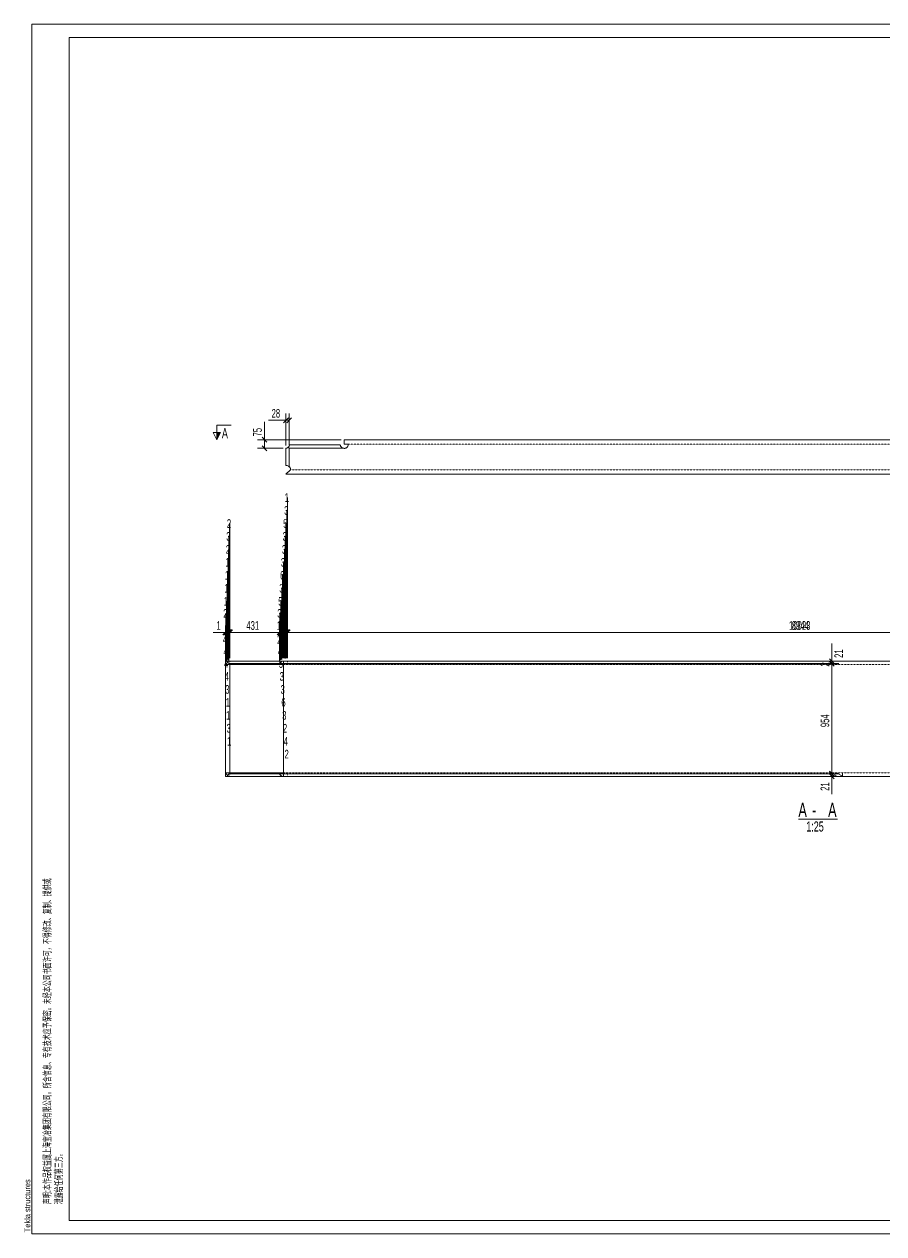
# Model space of a CAD drawing. Header units: millimetres. Extents: x 60 to 14975, y 125 to 10625.
# Drawn here: x 60 to 7517, y 125 to 10625 of the extents above; entities that cross this region are included whole.
import ezdxf

# ---------------------------------------------------------------- set-up
doc = ezdxf.new("R2010")
doc.units = ezdxf.units.MM
doc.linetypes.add('XKITLINE00', pattern=[0])
doc.linetypes.add('XKITLINE04', pattern=[3, 0.5, -0.5, 0.5, -0.5, 0.5, -0.5])
for name, color, linetype, lineweight in [('DrawingSheet', 5, 'Continuous', 0), ('OtherObjectType', 1, 'Continuous', 0), ('Part', 2, 'Continuous', 0), ('Section', 6, 'Continuous', 0), ('Z-DIMENSIONS', 1, 'Continuous', 0)]:
    doc.layers.add(name, color=color, linetype=linetype, lineweight=lineweight)
doc.styles.add('$TD_AUDIT_GENERATED_(1E2)', font='ARIAL.TTF')
doc.styles.add('Arial', font='arial.ttf')
doc.styles.add('romsim', font='ARIAL.TTF')

# ---------------------------------------------------------------- blocks, each defined once
blk = doc.blocks.new('*A1')
at = {"layer": 'Part', "color": 4, "linetype": 'XKITLINE00', "lineweight": 0}
for p, q in [((2333, 6944), (2331, 6944)), ((2331, 6944), (2331, 6793)), ((2333, 6944), (2338, 6945)), ((2338, 6945), (2343, 6947)), ((2343, 6947), (2348, 6950)), ((2351, 6953), (2348, 6950)), ((2352, 6954), (2351, 6953)), ((2351, 6953), (2359, 6945)), ((2356, 6958), (2352, 6954)), ((2358, 6962), (2356, 6958)), ((2361, 6967), (2358, 6962)), ((2359, 6784), (2359, 6945)), ((2825, 6945), (2359, 6945)), ((2362, 6973), (2361, 6967)), ((2362, 6973), (2802, 6973)), ((2362, 6973), (2362, 6973)), ((2802, 6973), (2802, 6972)), ((2802, 6972), (2803, 6967)), ((2803, 6967), (2805, 6962)), ((2805, 6962), (2809, 6957)), ((2809, 6957), (2813, 6952)), ((2817, 6949), (2813, 6952)), ((2822, 6946), (2817, 6949)), ((2825, 6945), (2822, 6946)), ((2828, 6944), (2825, 6945)), ((11850, 7018), (2836, 7018)), ((2836, 7018), (2836, 6978)), ((2871, 6978), (2836, 6978)), ((2848, 6945), (2845, 6944)), ((2850, 6946), (2848, 6945)), ((2853, 6945), (2848, 6945)), ((2853, 6948), (2850, 6946)), ((2855, 6949), (2853, 6948)), ((2853, 6948), (2853, 6945)), ((2871, 6972), (2869, 6967)), ((2871, 6978), (2871, 6972)), ((11850, 6978), (11815, 6978)), ((11815, 6972), (11815, 6978)), ((11816, 6967), (11815, 6972)), ((11850, 6978), (11850, 7018)), ((11861, 6945), (11858, 6944)), ((11864, 6946), (11861, 6945)), ((12327, 6945), (11861, 6945)), ((11869, 6949), (11864, 6946)), ((11873, 6952), (11869, 6949)), ((11877, 6957), (11873, 6952)), ((11880, 6962), (11877, 6957)), ((11883, 6967), (11880, 6962)), ((11884, 6972), (11883, 6967)), ((11884, 6972), (11884, 6973)), ((12324, 6973), (11884, 6973)), ((12324, 6973), (12324, 6973)), ((12324, 6973), (12324, 6973)), ((12324, 6973), (12325, 6967)), ((12325, 6967), (12327, 6962)), ((12327, 6962), (12330, 6958)), ((12334, 6953), (12327, 6945)), ((12327, 6786), (12327, 6945)), ((12330, 6958), (12334, 6954)), ((12334, 6954), (12334, 6953)), ((12338, 6950), (12334, 6953)), ((12343, 6947), (12338, 6950)), ((12348, 6945), (12343, 6947)), ((12353, 6944), (12348, 6945)), ((12353, 6944), (12355, 6944)), ((12355, 6944), (12355, 6794)), ((2336, 6793), (2331, 6793)), ((2331, 6720), (2369, 6758)), ((2331, 6718), (2331, 6720)), ((2342, 6793), (2336, 6793)), ((2347, 6792), (2342, 6793)), ((2352, 6789), (2347, 6792)), ((2357, 6787), (2352, 6789)), ((2359, 6784), (2357, 6787)), ((2359, 6784), (2361, 6783)), ((2371, 6758), (2369, 6758)), ((2371, 6764), (2371, 6758)), ((12315, 6759), (12315, 6765)), ((12315, 6758), (12315, 6759)), ((12316, 6758), (12315, 6758)), ((12355, 6720), (12316, 6758)), ((12324, 6784), (12327, 6786)), ((12327, 6786), (12328, 6787)), ((12328, 6787), (12333, 6790)), ((12333, 6790), (12338, 6792)), ((12338, 6792), (12343, 6794)), ((12343, 6794), (12348, 6794)), ((12355, 6794), (12348, 6794)), ((12355, 6718), (12355, 6720)), ((12355, 6718), (2331, 6718))]:
    blk.add_line(p, q, dxfattribs=at)
at = {"layer": 'Part', "color": 7, "linetype": 'XKITLINE04', "lineweight": 0}
for p, q in [((2333, 6944), (2331, 6944)), ((2331, 6944), (2333, 6944)), ((2351, 6953), (2352, 6954)), ((2362, 6973), (2362, 6973)), ((2362, 6973), (2362, 6973)), ((2362, 6973), (2362, 6973)), ((2802, 6972), (2802, 6973)), ((2802, 6972), (2802, 6973)), ((2802, 6972), (2802, 6973)), ((2803, 6967), (2802, 6972)), ((2802, 6972), (2803, 6967)), ((2825, 6945), (2828, 6944)), ((2836, 6978), (2871, 6978)), ((2845, 6944), (2848, 6945)), ((2853, 6948), (2855, 6949)), ((2869, 6967), (2871, 6972)), ((2871, 6972), (2869, 6967)), ((2869, 6967), (2871, 6972)), ((11815, 6978), (2871, 6978)), ((11815, 6972), (11816, 6967)), ((11816, 6967), (11815, 6972)), ((11815, 6972), (11816, 6967)), ((11858, 6944), (11861, 6945)), ((11884, 6972), (11883, 6967)), ((11883, 6967), (11884, 6972)), ((11884, 6972), (11884, 6973)), ((11884, 6973), (12324, 6973)), ((11884, 6973), (11884, 6972)), ((11884, 6972), (11884, 6973)), ((12324, 6973), (12324, 6973)), ((12324, 6973), (12324, 6973)), ((12324, 6973), (12324, 6973)), ((12324, 6973), (12324, 6973)), ((12334, 6954), (12334, 6953)), ((12355, 6944), (12353, 6944)), ((12353, 6944), (12355, 6944)), ((2336, 6793), (2342, 6793)), ((2342, 6793), (2336, 6793)), ((2361, 6783), (2359, 6784)), ((2371, 6758), (2371, 6764)), ((2371, 6764), (2371, 6758)), ((2371, 6758), (2371, 6764)), ((12317, 6758), (2371, 6758)), ((12315, 6765), (12315, 6759)), ((12315, 6759), (12315, 6765)), ((12315, 6765), (12315, 6759)), ((12316, 6758), (12317, 6758)), ((12327, 6786), (12324, 6784)), ((12343, 6794), (12348, 6794)), ((12348, 6794), (12343, 6794))]:
    blk.add_line(p, q, dxfattribs=at)
for centre, start, end in [((2327, 6978), 279, 351), ((2327, 6978), 279, 351), ((2836, 6978), 198.9473, 341.0526), ((2836, 6978), 198.9473, 341.0526), ((2836, 6978), 255.7895, 284.2105), ((2836, 6978), 303.1579, 341.0526), ((11850, 6978), 198.9474, 284.2105), ((11850, 6978), 198.9474, 341.0526), ((11850, 6978), 198.9474, 341.0526), ((12359, 6978), 189, 261), ((12359, 6978), 189, 261), ((2336, 6758), 9, 81), ((2336, 6758), 9, 81), ((2336, 6758), 9, 45), ((12350, 6759), 100.5743, 171.1749), ((12350, 6759), 100.5743, 171.1749), ((12350, 6759), 135.8746, 171.1749)]:
    blk.add_arc(centre, 35, start, end, dxfattribs=at)
at = {"layer": 'Part', "color": 4, "linetype": 'XKITLINE00', "lineweight": 0}
for centre, start, end in [((2836, 6978), 255.7895, 284.2105), ((2836, 6978), 303.1579, 341.0526), ((11850, 6978), 198.9474, 284.2105), ((2336, 6758), 9, 45), ((12350, 6759), 135.8746, 171.1749)]:
    blk.add_arc(centre, 35, start, end, dxfattribs=at)
blk = doc.blocks.new('*A2')
at = {"layer": 'Part', "color": 4, "linetype": 'XKITLINE00', "lineweight": 0}
for p, q in [((1833, 5096), (1805, 5068)), ((1805, 5096), (1805, 5066)), ((11332, 5096), (1805, 5096)), ((1805, 5066), (1805, 4126)), ((2275, 5066), (1805, 5066)), ((1825, 5088), (1826, 5087)), ((1826, 5087), (1829, 5083)), ((1829, 5083), (1832, 5079)), ((1832, 5079), (1834, 5074)), ((1834, 5074), (1836, 5068)), ((2275, 5068), (1836, 5068)), ((1836, 5068), (1836, 5066)), ((1836, 5068), (1836, 5068)), ((1843, 4126), (1843, 5066)), ((2275, 5069), (2277, 5074)), ((2275, 5066), (2275, 5069)), ((2275, 5069), (2275, 5068)), ((2275, 5068), (2275, 5066)), ((2275, 5066), (2275, 5066)), ((2310, 5066), (2275, 5066)), ((2277, 5074), (2279, 5079)), ((2279, 5079), (2282, 5084)), ((2282, 5084), (2286, 5089)), ((2286, 5089), (2291, 5092)), ((2291, 5092), (2296, 5095)), ((2296, 5095), (2299, 5096)), ((2310, 4096), (2310, 5096)), ((11323, 5096), (11323, 4096)), ((11828, 5066), (11323, 5066)), ((11828, 5096), (11332, 5096)), ((11335, 5096), (11337, 5095)), ((11337, 5095), (11342, 5092)), ((11342, 5092), (11347, 5089)), ((11347, 5089), (11351, 5084)), ((11351, 5084), (11354, 5079)), ((11354, 5079), (11356, 5074)), ((11356, 5074), (11358, 5069)), ((11358, 5066), (11358, 5069)), ((11358, 5069), (11358, 5068)), ((11358, 5068), (11798, 5068)), ((11358, 5068), (11358, 5066)), ((11790, 4126), (11790, 5066)), ((11798, 5068), (11799, 5074)), ((11798, 5066), (11798, 5068)), ((11798, 5068), (11798, 5068)), ((11799, 5074), (11801, 5079)), ((11828, 5068), (11800, 5096)), ((11801, 5079), (11804, 5083)), ((11804, 5083), (11807, 5087)), ((11807, 5087), (11808, 5088)), ((11828, 5096), (11828, 5068)), ((11828, 4096), (11828, 5068)), ((2275, 4126), (1805, 4126)), ((1805, 4096), (1805, 4126)), ((1833, 4096), (1805, 4124)), ((1805, 4096), (1833, 4096)), ((1826, 4104), (1825, 4104)), ((1829, 4108), (1826, 4104)), ((1832, 4113), (1829, 4108)), ((1834, 4118), (1832, 4113)), ((11800, 4096), (1833, 4096)), ((1836, 4123), (1834, 4118)), ((1836, 4126), (1836, 4124)), ((1836, 4124), (2275, 4124)), ((1836, 4124), (1836, 4123)), ((2275, 4126), (2275, 4126)), ((2275, 4124), (2275, 4126)), ((2275, 4123), (2275, 4126)), ((2310, 4126), (2275, 4126)), ((2275, 4124), (2275, 4123)), ((2277, 4117), (2275, 4123)), ((2279, 4112), (2277, 4117)), ((2282, 4107), (2279, 4112)), ((2286, 4103), (2282, 4107)), ((2291, 4099), (2286, 4103)), ((2296, 4097), (2291, 4099)), ((2299, 4096), (2296, 4097)), ((11358, 4126), (11323, 4126)), ((11337, 4097), (11335, 4096)), ((11342, 4099), (11337, 4097)), ((11347, 4103), (11342, 4099)), ((11351, 4107), (11347, 4103)), ((11354, 4112), (11351, 4107)), ((11356, 4117), (11354, 4112)), ((11358, 4123), (11356, 4117)), ((11358, 4126), (11358, 4126)), ((11358, 4126), (11828, 4126)), ((11358, 4126), (11358, 4123)), ((11358, 4124), (11358, 4126)), ((11358, 4124), (11798, 4124)), ((11358, 4123), (11358, 4124)), ((11798, 4124), (11798, 4126)), ((11798, 4123), (11798, 4124)), ((11799, 4118), (11798, 4123)), ((11801, 4113), (11799, 4118)), ((11828, 4124), (11800, 4096)), ((11828, 4096), (11800, 4096)), ((11804, 4108), (11801, 4113)), ((11807, 4104), (11804, 4108)), ((11808, 4104), (11807, 4104))]:
    blk.add_line(p, q, dxfattribs=at)
at = {"layer": 'Part', "color": 7, "linetype": 'XKITLINE04', "lineweight": 0}
for p, q in [((1810, 5066), (1810, 5073)), ((1843, 5066), (1843, 5096)), ((1845, 5066), (1845, 5096)), ((2275, 5066), (2275, 5066)), ((2310, 5096), (2310, 4096)), ((11358, 5066), (2310, 5066)), ((2321, 5096), (2324, 5095)), ((2324, 5095), (2327, 5093)), ((2327, 5096), (2327, 5093)), ((2344, 5066), (2344, 5096)), ((2345, 5066), (2345, 5096)), ((11288, 5066), (11288, 5096)), ((11288, 5066), (11289, 5066)), ((11289, 5066), (11289, 5096)), ((11800, 5096), (11332, 5096)), ((11788, 5096), (11788, 5066)), ((11790, 5066), (11790, 5096)), ((11798, 5066), (11798, 5066)), ((11798, 5066), (11799, 5066)), ((11799, 5066), (11827, 5066)), ((11822, 5066), (11822, 5074)), ((1810, 4119), (1810, 4126)), ((1843, 4124), (1843, 4126)), ((1843, 4096), (1843, 4124)), ((1845, 4096), (1845, 4126)), ((11358, 4126), (2277, 4126)), ((2310, 4096), (2301, 4096)), ((2324, 4097), (2321, 4096)), ((2327, 4098), (2324, 4097)), ((2327, 4096), (2327, 4098)), ((2344, 4126), (2345, 4126)), ((2344, 4096), (2344, 4126)), ((2344, 4096), (2345, 4096)), ((2345, 4096), (2345, 4126)), ((11288, 4126), (11289, 4126)), ((11288, 4096), (11288, 4126)), ((11288, 4096), (11289, 4096)), ((11289, 4096), (11289, 4126)), ((11323, 4126), (11289, 4126)), ((11788, 4096), (11788, 4126)), ((11790, 4096), (11790, 4126)), ((11822, 4118), (11822, 4126))]:
    blk.add_line(p, q, dxfattribs=at)
blk = doc.blocks.new('*A3')
at = {"layer": 'DrawingSheet', "color": 5, "linetype": 'XKITLINE00', "lineweight": 0}
for p, q in [((14975, 10625), (125, 10625)), ((125, 10625), (125, 125)), ((14975, 125), (14975, 10625)), ((125, 125), (14975, 125))]:
    blk.add_line(p, q, dxfattribs=at)
at = {"layer": 'DrawingSheet', "color": 5, "style": 'Arial', "width": 0.85}
blk.add_text('Tekla structures', height=50, rotation=90, dxfattribs=at).set_placement((112.5, 137.5))
blk = doc.blocks.new('*A5')
at = {"layer": 'OtherObjectType', "color": 7, "linetype": 'XKITLINE00', "lineweight": 0}
for p, q in [((125, 10625), (14975, 10625)), ((125, 125), (125, 10625)), ((450, 10509), (14851, 10509)), ((450, 241), (450, 10509)), ((14851, 241), (450, 241)), ((125, 125), (14975, 125))]:
    blk.add_line(p, q, dxfattribs=at)
at = {"layer": 'OtherObjectType', "color": 3, "style": '$TD_AUDIT_GENERATED_(1E2)', "width": 0.595}
for s, p in [('\\M+5C9F9\\M+5C3F7:\\M+5B1BE\\M+5D7F7\\M+5C6B7\\M+5C8A8\\M+5D2E6\\M+5CAF4\\M+5C9CF\\M+5BAA3\\M+5B1A6\\M+5D2B1\\M+5BCAF\\M+5CDC5\\M+5D3D0\\M+5CFDE\\M+5B9AB\\M+5CBBE\\M+5A1A3\\M+5CBF9\\M+5BAAC\\M+5D0C5\\M+5CFA2\\M+5A1A2\\M+5D7A8\\M+5D3D0\\M+5BCBC\\M+5CAF5\\M+5D3A6\\M+5D3E8\\M+5B1A3\\M+5C3DC\\M+5A1A3\\M+5CEB4\\M+5BEAD\\M+5B1BE\\M+5B9AB\\M+5CBBE\\M+5CAE9\\M+5C3E6\\M+5D0ED\\M+5BFC9\\M+5A3AC\\M+5B2BB\\M+5B5C3\\M+5D0DE\\M+5B8C4\\M+5A1A2\\M+5B8B4\\M+5D6C6\\M+5A1A2\\M+5CCE1\\M+5B9A9\\M+5BBF2', (290, 382)), ('\\M+5D0B9\\M+5C2B6\\M+5B8F8\\M+5C8CE\\M+5BACE\\M+5B5DA\\M+5C8FD\\M+5B7BD\\M+5A1A3', (390, 382))]:
    blk.add_text(s, height=62.5, rotation=90, dxfattribs=at).set_placement(p)
blk = doc.blocks.new('*A6')
at = {"layer": 'Z-DIMENSIONS', "color": 3, "linetype": 'XKITLINE00', "lineweight": 0}
for p, q in [((2144, 7018), (2144, 7172)), ((2144, 7018), (2144, 7172)), ((2123, 7039), (2165, 6997)), ((2811, 7018), (2084, 7018)), ((2306, 6944), (2084, 6944)), ((2123, 6965), (2165, 6922)), ((2144, 6944), (2144, 7018))]:
    blk.add_line(p, q, dxfattribs=at)
at = {"layer": 'Z-DIMENSIONS', "color": 7}
for p in [(2144, 7018), (2144, 6944)]:
    blk.add_point(p, dxfattribs=at)
at = {"layer": 'Z-DIMENSIONS', "color": 7, "style": 'romsim', "width": 0.6375}
blk.add_text('75', height=75, rotation=90.0002, dxfattribs=at).set_placement((2121, 7046))
blk = doc.blocks.new('*A7')
at = {"layer": 'Z-DIMENSIONS', "color": 3, "linetype": 'XKITLINE00', "lineweight": 0}
for p, q in [((2331, 6969), (2331, 7247)), ((2359, 6970), (2359, 7247)), ((2331, 7188), (2178, 7188)), ((2331, 7188), (2178, 7188)), ((2352, 7209), (2310, 7166)), ((2331, 7188), (2359, 7188)), ((2380, 7209), (2338, 7166))]:
    blk.add_line(p, q, dxfattribs=at)
at = {"layer": 'Z-DIMENSIONS', "color": 7}
for p in [(2331, 7188), (2359, 7188)]:
    blk.add_point(p, dxfattribs=at)
at = {"layer": 'Z-DIMENSIONS', "color": 7, "style": 'romsim', "width": 0.6375}
blk.add_text('28', height=75, dxfattribs=at).set_placement((2206, 7210))
blk = doc.blocks.new('*A8')
at = {"layer": 'Section'}
for points in [[(1763, 7081), (1731, 7018), (1731, 7081)], [(12955, 7081), (12955, 7018), (12923, 7081)]]:
    blk.add_hatch(color=6, dxfattribs=at).paths.add_polyline_path(points, flags=17)
at = {"layer": 'Section', "color": 6, "linetype": 'XKITLINE00', "lineweight": 0}
for p, q in [((1731, 7143), (1856, 7143)), ((1731, 7143), (1731, 7018)), ((12955, 7143), (12830, 7143)), ((12955, 7143), (12955, 7018)), ((1731, 7018), (1700, 7081)), ((1763, 7081), (1700, 7081)), ((1731, 7018), (1763, 7081)), ((12923, 7081), (12986, 7081)), ((12955, 7018), (12923, 7081)), ((12986, 7081), (12955, 7018))]:
    blk.add_line(p, q, dxfattribs=at)
at = {"layer": 'Section', "color": 6, "style": 'romsim', "width": 0.6375}
for p in [(1775, 7031), (12854, 7031)]:
    blk.add_text('A', height=87.5, dxfattribs=at).set_placement(p)
blk = doc.blocks.new('*A9')
at = {"layer": 'Z-DIMENSIONS', "color": 3, "linetype": 'XKITLINE00', "lineweight": 0}
for p, q in [((1826, 5367), (1784, 5325)), ((1805, 4121), (1805, 5406)), ((11849, 5367), (11807, 5325)), ((11828, 4151), (11828, 5406)), ((1805, 5346), (11828, 5346))]:
    blk.add_line(p, q, dxfattribs=at)
at = {"layer": 'Z-DIMENSIONS', "color": 7}
for p in [(1805, 5346), (11828, 5346)]:
    blk.add_point(p, dxfattribs=at)
at = {"layer": 'Z-DIMENSIONS', "color": 7, "style": 'romsim', "width": 0.6375}
blk.add_text('10023', height=75, dxfattribs=at).set_placement((6695, 5368))
blk = doc.blocks.new('*A10')
at = {"layer": 'Z-DIMENSIONS', "color": 3, "linetype": 'XKITLINE00', "lineweight": 0}
for p, q in [((2366, 5367), (2323, 5325)), ((2344, 5121), (2344, 5406)), ((11310, 5367), (11267, 5325)), ((11289, 5121), (11289, 5406)), ((2344, 5346), (11289, 5346))]:
    blk.add_line(p, q, dxfattribs=at)
at = {"layer": 'Z-DIMENSIONS', "color": 7}
for p in [(2344, 5346), (11289, 5346)]:
    blk.add_point(p, dxfattribs=at)
at = {"layer": 'Z-DIMENSIONS', "color": 7, "style": 'romsim', "width": 0.6375}
blk.add_text('8944', height=75, dxfattribs=at).set_placement((6719, 5368))
blk = doc.blocks.new('*A43')
at = {"layer": 'Z-DIMENSIONS', "color": 3, "linetype": 'XKITLINE00', "lineweight": 0}
for p, q in [((1837, 4117), (7127, 4117)), ((6842, 4096), (7127, 4096)), ((7045, 4138), (7088, 4096)), ((7045, 4117), (7088, 4075)), ((7067, 4096), (7067, 4117)), ((7067, 4096), (7067, 3942)), ((7067, 4096), (7067, 3942))]:
    blk.add_line(p, q, dxfattribs=at)
at = {"layer": 'Z-DIMENSIONS', "color": 7}
for p in [(7067, 4117), (7067, 4096)]:
    blk.add_point(p, dxfattribs=at)
at = {"layer": 'Z-DIMENSIONS', "color": 7, "style": 'romsim', "width": 0.6375}
blk.add_text('21', height=75, rotation=90.0002, dxfattribs=at).set_placement((7044, 3970))
blk = doc.blocks.new('*A44')
at = {"layer": 'Z-DIMENSIONS', "color": 3, "linetype": 'XKITLINE00', "lineweight": 0}
for p, q in [((1835, 4119), (7127, 4119)), ((1837, 4117), (7127, 4117)), ((7045, 4140), (7088, 4098)), ((7045, 4138), (7088, 4096)), ((7067, 4117), (7067, 4119))]:
    blk.add_line(p, q, dxfattribs=at)
at = {"layer": 'Z-DIMENSIONS', "color": 7}
for p in [(7067, 4119), (7067, 4117)]:
    blk.add_point(p, dxfattribs=at)
at = {"layer": 'Z-DIMENSIONS', "color": 7, "style": 'romsim', "width": 0.6375}
blk.add_text('2', height=75, rotation=90.0002, dxfattribs=at).set_placement((7164, 4093))
blk = doc.blocks.new('*A45')
at = {"layer": 'Z-DIMENSIONS', "color": 3, "linetype": 'XKITLINE00', "lineweight": 0}
for p, q in [((1835, 5073), (7127, 5073)), ((7045, 5094), (7088, 5052)), ((7067, 4119), (7067, 5073)), ((1835, 4119), (7127, 4119)), ((7045, 4140), (7088, 4098))]:
    blk.add_line(p, q, dxfattribs=at)
at = {"layer": 'Z-DIMENSIONS', "color": 7}
for p in [(7067, 5073), (7067, 4119)]:
    blk.add_point(p, dxfattribs=at)
at = {"layer": 'Z-DIMENSIONS', "color": 7, "style": 'romsim', "width": 0.6375}
blk.add_text('954', height=75, rotation=90.0002, dxfattribs=at).set_placement((7044, 4523))
blk = doc.blocks.new('*A46')
at = {"layer": 'Z-DIMENSIONS', "color": 3, "linetype": 'XKITLINE00', "lineweight": 0}
for p, q in [((1835, 5073), (7127, 5073)), ((1837, 5075), (7127, 5075)), ((7045, 5096), (7088, 5053)), ((7045, 5094), (7088, 5052)), ((7067, 5073), (7067, 5075))]:
    blk.add_line(p, q, dxfattribs=at)
at = {"layer": 'Z-DIMENSIONS', "color": 7}
for p in [(7067, 5075), (7067, 5073)]:
    blk.add_point(p, dxfattribs=at)
at = {"layer": 'Z-DIMENSIONS', "color": 7, "style": 'romsim', "width": 0.6375}
blk.add_text('2', height=75, rotation=90.0002, dxfattribs=at).set_placement((7044, 5049))
blk = doc.blocks.new('*A47')
at = {"layer": 'Z-DIMENSIONS', "color": 3, "linetype": 'XKITLINE00', "lineweight": 0}
for p, q in [((7067, 5096), (7067, 5249)), ((7067, 5096), (7067, 5249)), ((1837, 5075), (7127, 5075)), ((6842, 5096), (7127, 5096)), ((7045, 5117), (7088, 5075)), ((7045, 5096), (7088, 5053)), ((7067, 5075), (7067, 5096))]:
    blk.add_line(p, q, dxfattribs=at)
at = {"layer": 'Z-DIMENSIONS', "color": 7}
for p in [(7067, 5096), (7067, 5075)]:
    blk.add_point(p, dxfattribs=at)
at = {"layer": 'Z-DIMENSIONS', "color": 7, "style": 'romsim', "width": 0.6375}
blk.add_text('21', height=75, rotation=90.0002, dxfattribs=at).set_placement((7164, 5124))
blk = doc.blocks.new('*A53')
at = {"layer": 'OtherObjectType', "color": 6, "linetype": 'XKITLINE00', "lineweight": 0}
blk.add_line((6776, 3723), (7115, 3723), dxfattribs=at)
at = {"layer": 'OtherObjectType', "color": 6, "style": 'romsim', "width": 0.6375}
for s, height, p in [('A', 125, (6776, 3742)), ('-', 125, (6895, 3742)), ('A', 125, (7034, 3742)), ('1:25', 87.5, (6845, 3617))]:
    blk.add_text(s, height=height, dxfattribs=at).set_placement(p)
blk = doc.blocks.new('*A54')
at = {"layer": 'Z-DIMENSIONS', "color": 3, "linetype": 'XKITLINE00', "lineweight": 0}
for p, q in [((1826, 5367), (1784, 5325)), ((1828, 5367), (1785, 5325)), ((1805, 5121), (1805, 5406)), ((1806, 5094), (1806, 5406)), ((1805, 5346), (1700, 5346)), ((1805, 5346), (1700, 5346)), ((1805, 5346), (1806, 5346))]:
    blk.add_line(p, q, dxfattribs=at)
at = {"layer": 'Z-DIMENSIONS', "color": 7}
for p in [(1805, 5346), (1806, 5346)]:
    blk.add_point(p, dxfattribs=at)
at = {"layer": 'Z-DIMENSIONS', "color": 7, "style": 'romsim', "width": 0.6375}
blk.add_text('1', height=75, dxfattribs=at).set_placement((1728, 5368))
blk = doc.blocks.new('*A55')
at = {"layer": 'Z-DIMENSIONS', "color": 3, "linetype": 'XKITLINE00', "lineweight": 0}
for p, q in [((1828, 5367), (1785, 5325)), ((1831, 5367), (1789, 5325)), ((1806, 5094), (1806, 5406)), ((1810, 5098), (1810, 5406)), ((1806, 5346), (1810, 5346))]:
    blk.add_line(p, q, dxfattribs=at)
at = {"layer": 'Z-DIMENSIONS', "color": 7}
for p in [(1806, 5346), (1810, 5346)]:
    blk.add_point(p, dxfattribs=at)
at = {"layer": 'Z-DIMENSIONS', "color": 7, "style": 'romsim', "width": 0.6375}
blk.add_text('4', height=75, dxfattribs=at).set_placement((1784, 5248))
blk = doc.blocks.new('*A56')
at = {"layer": 'Z-DIMENSIONS', "color": 3, "linetype": 'XKITLINE00', "lineweight": 0}
for p, q in [((1810, 5098), (1810, 5511)), ((1812, 5100), (1812, 5511)), ((1831, 5367), (1789, 5325)), ((1833, 5367), (1791, 5325)), ((1810, 5346), (1812, 5346))]:
    blk.add_line(p, q, dxfattribs=at)
at = {"layer": 'Z-DIMENSIONS', "color": 7}
for p in [(1810, 5346), (1812, 5346)]:
    blk.add_point(p, dxfattribs=at)
at = {"layer": 'Z-DIMENSIONS', "color": 7, "style": 'romsim', "width": 0.6375}
blk.add_text('2', height=75, dxfattribs=at).set_placement((1787, 5473))
blk = doc.blocks.new('*A57')
at = {"layer": 'Z-DIMENSIONS', "color": 3, "linetype": 'XKITLINE00', "lineweight": 0}
for p, q in [((1833, 5367), (1791, 5325)), ((1837, 5367), (1794, 5325)), ((1812, 5100), (1812, 5406)), ((1815, 5103), (1815, 5406)), ((1812, 5346), (1815, 5346))]:
    blk.add_line(p, q, dxfattribs=at)
at = {"layer": 'Z-DIMENSIONS', "color": 7}
for p in [(1812, 5346), (1815, 5346)]:
    blk.add_point(p, dxfattribs=at)
at = {"layer": 'Z-DIMENSIONS', "color": 7, "style": 'romsim', "width": 0.6375}
blk.add_text('4', height=75, dxfattribs=at).set_placement((1789, 5143))
blk = doc.blocks.new('*A58')
at = {"layer": 'Z-DIMENSIONS', "color": 3, "linetype": 'XKITLINE00', "lineweight": 0}
for p, q in [((1815, 5103), (1815, 5616)), ((1817, 5105), (1817, 5616)), ((1837, 5367), (1794, 5325)), ((1838, 5367), (1796, 5325)), ((1815, 5346), (1817, 5346))]:
    blk.add_line(p, q, dxfattribs=at)
at = {"layer": 'Z-DIMENSIONS', "color": 7}
for p in [(1815, 5346), (1817, 5346)]:
    blk.add_point(p, dxfattribs=at)
at = {"layer": 'Z-DIMENSIONS', "color": 7, "style": 'romsim', "width": 0.6375}
blk.add_text('1', height=75, dxfattribs=at).set_placement((1792, 5578))
blk = doc.blocks.new('*A59')
at = {"layer": 'Z-DIMENSIONS', "color": 3, "linetype": 'XKITLINE00', "lineweight": 0}
for p, q in [((1838, 5367), (1796, 5325)), ((1842, 5367), (1800, 5325)), ((1817, 5105), (1817, 5406)), ((1821, 5109), (1821, 5406)), ((1817, 5346), (1821, 5346))]:
    blk.add_line(p, q, dxfattribs=at)
at = {"layer": 'Z-DIMENSIONS', "color": 7}
for p in [(1817, 5346), (1821, 5346)]:
    blk.add_point(p, dxfattribs=at)
at = {"layer": 'Z-DIMENSIONS', "color": 7, "style": 'romsim', "width": 0.6375}
blk.add_text('4', height=75, dxfattribs=at).set_placement((1794, 5038))
blk = doc.blocks.new('*A60')
at = {"layer": 'Z-DIMENSIONS', "color": 3, "linetype": 'XKITLINE00', "lineweight": 0}
for p, q in [((1821, 5109), (1821, 5728)), ((1822, 5109), (1822, 5728)), ((1842, 5367), (1800, 5325)), ((1843, 5367), (1800, 5325)), ((1821, 5346), (1822, 5346))]:
    blk.add_line(p, q, dxfattribs=at)
at = {"layer": 'Z-DIMENSIONS', "color": 7}
for p in [(1821, 5346), (1822, 5346)]:
    blk.add_point(p, dxfattribs=at)
at = {"layer": 'Z-DIMENSIONS', "color": 7, "style": 'romsim', "width": 0.6375}
blk.add_text('1', height=75, dxfattribs=at).set_placement((1797, 5691))
blk = doc.blocks.new('*A61')
at = {"layer": 'Z-DIMENSIONS', "color": 3, "linetype": 'XKITLINE00', "lineweight": 0}
for p, q in [((1843, 5367), (1800, 5325)), ((1846, 5367), (1804, 5325)), ((1822, 5109), (1822, 5406)), ((1825, 5113), (1825, 5406)), ((1822, 5346), (1825, 5346))]:
    blk.add_line(p, q, dxfattribs=at)
at = {"layer": 'Z-DIMENSIONS', "color": 7}
for p in [(1822, 5346), (1825, 5346)]:
    blk.add_point(p, dxfattribs=at)
at = {"layer": 'Z-DIMENSIONS', "color": 7, "style": 'romsim', "width": 0.6375}
blk.add_text('4', height=75, dxfattribs=at).set_placement((1799, 4926))
blk = doc.blocks.new('*A62')
at = {"layer": 'Z-DIMENSIONS', "color": 3, "linetype": 'XKITLINE00', "lineweight": 0}
for p, q in [((1825, 5113), (1825, 5841)), ((1826, 5114), (1826, 5841)), ((1846, 5367), (1804, 5325)), ((1847, 5367), (1805, 5325)), ((1825, 5346), (1826, 5346))]:
    blk.add_line(p, q, dxfattribs=at)
at = {"layer": 'Z-DIMENSIONS', "color": 7}
for p in [(1825, 5346), (1826, 5346)]:
    blk.add_point(p, dxfattribs=at)
at = {"layer": 'Z-DIMENSIONS', "color": 7, "style": 'romsim', "width": 0.6375}
blk.add_text('1', height=75, dxfattribs=at).set_placement((1801, 5803))
blk = doc.blocks.new('*A63')
at = {"layer": 'Z-DIMENSIONS', "color": 3, "linetype": 'XKITLINE00', "lineweight": 0}
for p, q in [((1847, 5367), (1805, 5325)), ((1850, 5367), (1808, 5325)), ((1826, 5114), (1826, 5406)), ((1829, 5108), (1829, 5406)), ((1826, 5346), (1829, 5346))]:
    blk.add_line(p, q, dxfattribs=at)
at = {"layer": 'Z-DIMENSIONS', "color": 7}
for p in [(1826, 5346), (1829, 5346)]:
    blk.add_point(p, dxfattribs=at)
at = {"layer": 'Z-DIMENSIONS', "color": 7, "style": 'romsim', "width": 0.6375}
blk.add_text('3', height=75, dxfattribs=at).set_placement((1803, 4813))
blk = doc.blocks.new('*A64')
at = {"layer": 'Z-DIMENSIONS', "color": 3, "linetype": 'XKITLINE00', "lineweight": 0}
for p, q in [((1829, 5108), (1829, 5953)), ((1831, 5118), (1831, 5953)), ((1850, 5367), (1808, 5325)), ((1852, 5367), (1809, 5325)), ((1829, 5346), (1831, 5346))]:
    blk.add_line(p, q, dxfattribs=at)
at = {"layer": 'Z-DIMENSIONS', "color": 7}
for p in [(1829, 5346), (1831, 5346)]:
    blk.add_point(p, dxfattribs=at)
at = {"layer": 'Z-DIMENSIONS', "color": 7, "style": 'romsim', "width": 0.6375}
blk.add_text('1', height=75, dxfattribs=at).set_placement((1806, 5916))
blk = doc.blocks.new('*A65')
at = {"layer": 'Z-DIMENSIONS', "color": 3, "linetype": 'XKITLINE00', "lineweight": 0}
for p, q in [((1852, 5367), (1809, 5325)), ((1853, 5367), (1811, 5325)), ((1831, 5118), (1831, 5406)), ((1832, 5104), (1832, 5406)), ((1831, 5346), (1832, 5346))]:
    blk.add_line(p, q, dxfattribs=at)
at = {"layer": 'Z-DIMENSIONS', "color": 7}
for p in [(1831, 5346), (1832, 5346)]:
    blk.add_point(p, dxfattribs=at)
at = {"layer": 'Z-DIMENSIONS', "color": 7, "style": 'romsim', "width": 0.6375}
blk.add_text('2', height=75, dxfattribs=at).set_placement((1807, 5368))
blk = doc.blocks.new('*A66')
at = {"layer": 'Z-DIMENSIONS', "color": 3, "linetype": 'XKITLINE00', "lineweight": 0}
for p, q in [((1853, 5367), (1811, 5325)), ((1854, 5367), (1812, 5325)), ((1832, 5104), (1832, 5406)), ((1833, 5121), (1833, 5406)), ((1832, 5346), (1833, 5346))]:
    blk.add_line(p, q, dxfattribs=at)
at = {"layer": 'Z-DIMENSIONS', "color": 7}
for p in [(1832, 5346), (1833, 5346)]:
    blk.add_point(p, dxfattribs=at)
at = {"layer": 'Z-DIMENSIONS', "color": 7, "style": 'romsim', "width": 0.6375}
blk.add_text('1', height=75, dxfattribs=at).set_placement((1808, 4701))
blk = doc.blocks.new('*A67')
at = {"layer": 'Z-DIMENSIONS', "color": 3, "linetype": 'XKITLINE00', "lineweight": 0}
for p, q in [((1833, 5121), (1833, 6066)), ((1835, 5121), (1835, 6066)), ((1854, 5367), (1812, 5325)), ((1856, 5367), (1813, 5325)), ((1833, 5346), (1835, 5346))]:
    blk.add_line(p, q, dxfattribs=at)
at = {"layer": 'Z-DIMENSIONS', "color": 7}
for p in [(1833, 5346), (1835, 5346)]:
    blk.add_point(p, dxfattribs=at)
at = {"layer": 'Z-DIMENSIONS', "color": 7, "style": 'romsim', "width": 0.6375}
blk.add_text('2', height=75, dxfattribs=at).set_placement((1809, 6028))
blk = doc.blocks.new('*A68')
at = {"layer": 'Z-DIMENSIONS', "color": 3, "linetype": 'XKITLINE00', "lineweight": 0}
for p, q in [((1856, 5367), (1813, 5325)), ((1857, 5367), (1814, 5325)), ((1835, 5121), (1835, 5406)), ((1836, 5093), (1836, 5406)), ((1835, 5346), (1836, 5346))]:
    blk.add_line(p, q, dxfattribs=at)
at = {"layer": 'Z-DIMENSIONS', "color": 7}
for p in [(1835, 5346), (1836, 5346)]:
    blk.add_point(p, dxfattribs=at)
at = {"layer": 'Z-DIMENSIONS', "color": 7, "style": 'romsim', "width": 0.6375}
blk.add_text('1', height=75, dxfattribs=at).set_placement((1811, 4588))
blk = doc.blocks.new('*A69')
at = {"layer": 'Z-DIMENSIONS', "color": 3, "linetype": 'XKITLINE00', "lineweight": 0}
for p, q in [((1836, 5093), (1836, 6178)), ((1838, 5121), (1838, 6178)), ((1857, 5367), (1814, 5325)), ((1859, 5367), (1817, 5325)), ((1836, 5346), (1838, 5346))]:
    blk.add_line(p, q, dxfattribs=at)
at = {"layer": 'Z-DIMENSIONS', "color": 7}
for p in [(1836, 5346), (1838, 5346)]:
    blk.add_point(p, dxfattribs=at)
at = {"layer": 'Z-DIMENSIONS', "color": 7, "style": 'romsim', "width": 0.6375}
blk.add_text('3', height=75, dxfattribs=at).set_placement((1813, 6141))
blk = doc.blocks.new('*A70')
at = {"layer": 'Z-DIMENSIONS', "color": 3, "linetype": 'XKITLINE00', "lineweight": 0}
for p, q in [((1859, 5367), (1817, 5325)), ((1862, 5367), (1820, 5325)), ((1838, 5121), (1838, 5406)), ((1841, 5121), (1841, 5406)), ((1838, 5346), (1841, 5346))]:
    blk.add_line(p, q, dxfattribs=at)
at = {"layer": 'Z-DIMENSIONS', "color": 7}
for p in [(1838, 5346), (1841, 5346)]:
    blk.add_point(p, dxfattribs=at)
at = {"layer": 'Z-DIMENSIONS', "color": 7, "style": 'romsim', "width": 0.6375}
blk.add_text('3', height=75, dxfattribs=at).set_placement((1815, 4476))
blk = doc.blocks.new('*A71')
at = {"layer": 'Z-DIMENSIONS', "color": 3, "linetype": 'XKITLINE00', "lineweight": 0}
for p, q in [((1841, 5121), (1841, 6291)), ((1843, 5121), (1843, 6291)), ((1862, 5367), (1820, 5325)), ((1864, 5367), (1822, 5325)), ((1841, 5346), (1843, 5346))]:
    blk.add_line(p, q, dxfattribs=at)
at = {"layer": 'Z-DIMENSIONS', "color": 7}
for p in [(1841, 5346), (1843, 5346)]:
    blk.add_point(p, dxfattribs=at)
at = {"layer": 'Z-DIMENSIONS', "color": 7, "style": 'romsim', "width": 0.6375}
blk.add_text('2', height=75, dxfattribs=at).set_placement((1818, 6253))
blk = doc.blocks.new('*A72')
at = {"layer": 'Z-DIMENSIONS', "color": 3, "linetype": 'XKITLINE00', "lineweight": 0}
for p, q in [((1864, 5367), (1822, 5325)), ((1866, 5367), (1823, 5325)), ((1843, 5121), (1843, 5406)), ((1845, 5121), (1845, 5406)), ((1843, 5346), (1845, 5346))]:
    blk.add_line(p, q, dxfattribs=at)
at = {"layer": 'Z-DIMENSIONS', "color": 7}
for p in [(1843, 5346), (1845, 5346)]:
    blk.add_point(p, dxfattribs=at)
at = {"layer": 'Z-DIMENSIONS', "color": 7, "style": 'romsim', "width": 0.6375}
blk.add_text('1', height=75, dxfattribs=at).set_placement((1820, 4363))
blk = doc.blocks.new('*A73')
at = {"layer": 'Z-DIMENSIONS', "color": 3, "linetype": 'XKITLINE00', "lineweight": 0}
for p, q in [((1866, 5367), (1823, 5325)), ((1845, 5121), (1845, 5406)), ((2297, 5367), (2254, 5325)), ((2275, 5094), (2275, 5406)), ((1845, 5346), (2275, 5346))]:
    blk.add_line(p, q, dxfattribs=at)
at = {"layer": 'Z-DIMENSIONS', "color": 7}
for p in [(1845, 5346), (2275, 5346)]:
    blk.add_point(p, dxfattribs=at)
at = {"layer": 'Z-DIMENSIONS', "color": 7, "style": 'romsim', "width": 0.6375}
blk.add_text('431', height=75, dxfattribs=at).set_placement((1987, 5368))
blk = doc.blocks.new('*A74')
at = {"layer": 'Z-DIMENSIONS', "color": 3, "linetype": 'XKITLINE00', "lineweight": 0}
for p, q in [((2297, 5367), (2254, 5325)), ((2298, 5367), (2256, 5325)), ((2275, 5094), (2275, 5406)), ((2277, 5099), (2277, 5406)), ((2275, 5346), (2277, 5346))]:
    blk.add_line(p, q, dxfattribs=at)
at = {"layer": 'Z-DIMENSIONS', "color": 7}
for p in [(2275, 5346), (2277, 5346)]:
    blk.add_point(p, dxfattribs=at)
at = {"layer": 'Z-DIMENSIONS', "color": 7, "style": 'romsim', "width": 0.6375}
blk.add_text('1', height=75, dxfattribs=at).set_placement((2252, 5368))
blk = doc.blocks.new('*A75')
at = {"layer": 'Z-DIMENSIONS', "color": 3, "linetype": 'XKITLINE00', "lineweight": 0}
for p, q in [((2298, 5367), (2256, 5325)), ((2300, 5367), (2258, 5325)), ((2277, 5099), (2277, 5406)), ((2279, 5104), (2279, 5406)), ((2277, 5346), (2279, 5346))]:
    blk.add_line(p, q, dxfattribs=at)
at = {"layer": 'Z-DIMENSIONS', "color": 7}
for p in [(2277, 5346), (2279, 5346)]:
    blk.add_point(p, dxfattribs=at)
at = {"layer": 'Z-DIMENSIONS', "color": 7, "style": 'romsim', "width": 0.6375}
blk.add_text('2', height=75, dxfattribs=at).set_placement((2254, 5248))
blk = doc.blocks.new('*A76')
at = {"layer": 'Z-DIMENSIONS', "color": 3, "linetype": 'XKITLINE00', "lineweight": 0}
for p, q in [((2279, 5104), (2279, 5511)), ((2282, 5109), (2282, 5511)), ((2300, 5367), (2258, 5325)), ((2304, 5367), (2261, 5325)), ((2279, 5346), (2282, 5346))]:
    blk.add_line(p, q, dxfattribs=at)
at = {"layer": 'Z-DIMENSIONS', "color": 7}
for p in [(2279, 5346), (2282, 5346)]:
    blk.add_point(p, dxfattribs=at)
at = {"layer": 'Z-DIMENSIONS', "color": 7, "style": 'romsim', "width": 0.6375}
blk.add_text('3', height=75, dxfattribs=at).set_placement((2256, 5473))
blk = doc.blocks.new('*A77')
at = {"layer": 'Z-DIMENSIONS', "color": 3, "linetype": 'XKITLINE00', "lineweight": 0}
for p, q in [((2304, 5367), (2261, 5325)), ((2307, 5367), (2265, 5325)), ((2282, 5109), (2282, 5406)), ((2286, 5114), (2286, 5406)), ((2282, 5346), (2286, 5346))]:
    blk.add_line(p, q, dxfattribs=at)
at = {"layer": 'Z-DIMENSIONS', "color": 7}
for p in [(2282, 5346), (2286, 5346)]:
    blk.add_point(p, dxfattribs=at)
at = {"layer": 'Z-DIMENSIONS', "color": 7, "style": 'romsim', "width": 0.6375}
blk.add_text('4', height=75, dxfattribs=at).set_placement((2260, 5143))
blk = doc.blocks.new('*A78')
at = {"layer": 'Z-DIMENSIONS', "color": 3, "linetype": 'XKITLINE00', "lineweight": 0}
for p, q in [((2286, 5114), (2286, 5616)), ((2291, 5117), (2291, 5616)), ((2307, 5367), (2265, 5325)), ((2312, 5367), (2270, 5325)), ((2286, 5346), (2291, 5346))]:
    blk.add_line(p, q, dxfattribs=at)
at = {"layer": 'Z-DIMENSIONS', "color": 7}
for p in [(2286, 5346), (2291, 5346)]:
    blk.add_point(p, dxfattribs=at)
at = {"layer": 'Z-DIMENSIONS', "color": 7, "style": 'romsim', "width": 0.6375}
blk.add_text('5', height=75, dxfattribs=at).set_placement((2264, 5578))
blk = doc.blocks.new('*A79')
at = {"layer": 'Z-DIMENSIONS', "color": 3, "linetype": 'XKITLINE00', "lineweight": 0}
for p, q in [((2312, 5367), (2270, 5325)), ((2317, 5367), (2275, 5325)), ((2291, 5117), (2291, 5406)), ((2296, 5120), (2296, 5406)), ((2291, 5346), (2296, 5346))]:
    blk.add_line(p, q, dxfattribs=at)
at = {"layer": 'Z-DIMENSIONS', "color": 7}
for p in [(2291, 5346), (2296, 5346)]:
    blk.add_point(p, dxfattribs=at)
at = {"layer": 'Z-DIMENSIONS', "color": 7, "style": 'romsim', "width": 0.6375}
blk.add_text('5', height=75, dxfattribs=at).set_placement((2269, 5038))
blk = doc.blocks.new('*A80')
at = {"layer": 'Z-DIMENSIONS', "color": 3, "linetype": 'XKITLINE00', "lineweight": 0}
for p, q in [((2296, 5120), (2296, 5728)), ((2299, 5121), (2299, 5728)), ((2317, 5367), (2275, 5325)), ((2320, 5367), (2277, 5325)), ((2296, 5346), (2299, 5346))]:
    blk.add_line(p, q, dxfattribs=at)
at = {"layer": 'Z-DIMENSIONS', "color": 7}
for p in [(2296, 5346), (2299, 5346)]:
    blk.add_point(p, dxfattribs=at)
at = {"layer": 'Z-DIMENSIONS', "color": 7, "style": 'romsim', "width": 0.6375}
blk.add_text('3', height=75, dxfattribs=at).set_placement((2273, 5691))
blk = doc.blocks.new('*A81')
at = {"layer": 'Z-DIMENSIONS', "color": 3, "linetype": 'XKITLINE00', "lineweight": 0}
for p, q in [((2320, 5367), (2277, 5325)), ((2323, 5367), (2280, 5325)), ((2299, 5121), (2299, 5406)), ((2301, 5121), (2301, 5406)), ((2299, 5346), (2301, 5346))]:
    blk.add_line(p, q, dxfattribs=at)
at = {"layer": 'Z-DIMENSIONS', "color": 7}
for p in [(2299, 5346), (2301, 5346)]:
    blk.add_point(p, dxfattribs=at)
at = {"layer": 'Z-DIMENSIONS', "color": 7, "style": 'romsim', "width": 0.6375}
blk.add_text('3', height=75, dxfattribs=at).set_placement((2276, 4926))
blk = doc.blocks.new('*A82')
at = {"layer": 'Z-DIMENSIONS', "color": 3, "linetype": 'XKITLINE00', "lineweight": 0}
for p, q in [((2301, 5121), (2301, 5841)), ((2307, 5121), (2307, 5841)), ((2323, 5367), (2280, 5325)), ((2328, 5367), (2286, 5325)), ((2301, 5346), (2307, 5346))]:
    blk.add_line(p, q, dxfattribs=at)
at = {"layer": 'Z-DIMENSIONS', "color": 7}
for p in [(2301, 5346), (2307, 5346)]:
    blk.add_point(p, dxfattribs=at)
at = {"layer": 'Z-DIMENSIONS', "color": 7, "style": 'romsim', "width": 0.6375}
blk.add_text('6', height=75, dxfattribs=at).set_placement((2280, 5803))
blk = doc.blocks.new('*A83')
at = {"layer": 'Z-DIMENSIONS', "color": 3, "linetype": 'XKITLINE00', "lineweight": 0}
for p, q in [((2328, 5367), (2286, 5325)), ((2331, 5367), (2289, 5325)), ((2307, 5121), (2307, 5406)), ((2310, 5121), (2310, 5406)), ((2307, 5346), (2310, 5346))]:
    blk.add_line(p, q, dxfattribs=at)
at = {"layer": 'Z-DIMENSIONS', "color": 7}
for p in [(2307, 5346), (2310, 5346)]:
    blk.add_point(p, dxfattribs=at)
at = {"layer": 'Z-DIMENSIONS', "color": 7, "style": 'romsim', "width": 0.6375}
blk.add_text('3', height=75, dxfattribs=at).set_placement((2284, 4813))
blk = doc.blocks.new('*A84')
at = {"layer": 'Z-DIMENSIONS', "color": 3, "linetype": 'XKITLINE00', "lineweight": 0}
for p, q in [((2310, 5121), (2310, 5953)), ((2313, 5121), (2313, 5953)), ((2331, 5367), (2289, 5325)), ((2334, 5367), (2292, 5325)), ((2310, 5346), (2313, 5346))]:
    blk.add_line(p, q, dxfattribs=at)
at = {"layer": 'Z-DIMENSIONS', "color": 7}
for p in [(2310, 5346), (2313, 5346)]:
    blk.add_point(p, dxfattribs=at)
at = {"layer": 'Z-DIMENSIONS', "color": 7, "style": 'romsim', "width": 0.6375}
blk.add_text('3', height=75, dxfattribs=at).set_placement((2287, 5916))
blk = doc.blocks.new('*A85')
at = {"layer": 'Z-DIMENSIONS', "color": 3, "linetype": 'XKITLINE00', "lineweight": 0}
for p, q in [((2334, 5367), (2292, 5325)), ((2340, 5367), (2297, 5325)), ((2313, 5121), (2313, 5406)), ((2319, 5121), (2319, 5406)), ((2313, 5346), (2319, 5346))]:
    blk.add_line(p, q, dxfattribs=at)
at = {"layer": 'Z-DIMENSIONS', "color": 7}
for p in [(2313, 5346), (2319, 5346)]:
    blk.add_point(p, dxfattribs=at)
at = {"layer": 'Z-DIMENSIONS', "color": 7, "style": 'romsim', "width": 0.6375}
blk.add_text('6', height=75, dxfattribs=at).set_placement((2291, 4701))
blk = doc.blocks.new('*A86')
at = {"layer": 'Z-DIMENSIONS', "color": 3, "linetype": 'XKITLINE00', "lineweight": 0}
for p, q in [((2319, 5121), (2319, 6066)), ((2321, 5121), (2321, 6066)), ((2340, 5367), (2297, 5325)), ((2342, 5367), (2300, 5325)), ((2319, 5346), (2321, 5346))]:
    blk.add_line(p, q, dxfattribs=at)
at = {"layer": 'Z-DIMENSIONS', "color": 7}
for p in [(2319, 5346), (2321, 5346)]:
    blk.add_point(p, dxfattribs=at)
at = {"layer": 'Z-DIMENSIONS', "color": 7, "style": 'romsim', "width": 0.6375}
blk.add_text('3', height=75, dxfattribs=at).set_placement((2296, 6028))
blk = doc.blocks.new('*A87')
at = {"layer": 'Z-DIMENSIONS', "color": 3, "linetype": 'XKITLINE00', "lineweight": 0}
for p, q in [((2342, 5367), (2300, 5325)), ((2345, 5367), (2303, 5325)), ((2321, 5121), (2321, 5406)), ((2324, 5120), (2324, 5406)), ((2321, 5346), (2324, 5346))]:
    blk.add_line(p, q, dxfattribs=at)
at = {"layer": 'Z-DIMENSIONS', "color": 7}
for p in [(2321, 5346), (2324, 5346)]:
    blk.add_point(p, dxfattribs=at)
at = {"layer": 'Z-DIMENSIONS', "color": 7, "style": 'romsim', "width": 0.6375}
blk.add_text('3', height=75, dxfattribs=at).set_placement((2298, 4588))
blk = doc.blocks.new('*A88')
at = {"layer": 'Z-DIMENSIONS', "color": 3, "linetype": 'XKITLINE00', "lineweight": 0}
for p, q in [((2324, 5120), (2324, 6178)), ((2327, 5121), (2327, 6178)), ((2345, 5367), (2303, 5325)), ((2348, 5367), (2305, 5325)), ((2324, 5346), (2327, 5346))]:
    blk.add_line(p, q, dxfattribs=at)
at = {"layer": 'Z-DIMENSIONS', "color": 7}
for p in [(2324, 5346), (2327, 5346)]:
    blk.add_point(p, dxfattribs=at)
at = {"layer": 'Z-DIMENSIONS', "color": 7, "style": 'romsim', "width": 0.6375}
blk.add_text('3', height=75, dxfattribs=at).set_placement((2301, 6141))
blk = doc.blocks.new('*A89')
at = {"layer": 'Z-DIMENSIONS', "color": 3, "linetype": 'XKITLINE00', "lineweight": 0}
for p, q in [((2348, 5367), (2305, 5325)), ((2350, 5367), (2308, 5325)), ((2327, 5121), (2327, 5406)), ((2329, 5121), (2329, 5406)), ((2327, 5346), (2329, 5346))]:
    blk.add_line(p, q, dxfattribs=at)
at = {"layer": 'Z-DIMENSIONS', "color": 7}
for p in [(2327, 5346), (2329, 5346)]:
    blk.add_point(p, dxfattribs=at)
at = {"layer": 'Z-DIMENSIONS', "color": 7, "style": 'romsim', "width": 0.6375}
blk.add_text('2', height=75, dxfattribs=at).set_placement((2304, 4476))
blk = doc.blocks.new('*A90')
at = {"layer": 'Z-DIMENSIONS', "color": 3, "linetype": 'XKITLINE00', "lineweight": 0}
for p, q in [((2329, 5121), (2329, 6291)), ((2334, 5121), (2334, 6291)), ((2350, 5367), (2308, 5325)), ((2355, 5367), (2312, 5325)), ((2329, 5346), (2334, 5346))]:
    blk.add_line(p, q, dxfattribs=at)
at = {"layer": 'Z-DIMENSIONS', "color": 7}
for p in [(2329, 5346), (2334, 5346)]:
    blk.add_point(p, dxfattribs=at)
at = {"layer": 'Z-DIMENSIONS', "color": 7, "style": 'romsim', "width": 0.6375}
blk.add_text('5', height=75, dxfattribs=at).set_placement((2307, 6253))
blk = doc.blocks.new('*A91')
at = {"layer": 'Z-DIMENSIONS', "color": 3, "linetype": 'XKITLINE00', "lineweight": 0}
for p, q in [((2355, 5367), (2312, 5325)), ((2359, 5367), (2316, 5325)), ((2334, 5121), (2334, 5406)), ((2338, 5121), (2338, 5406)), ((2334, 5346), (2338, 5346))]:
    blk.add_line(p, q, dxfattribs=at)
at = {"layer": 'Z-DIMENSIONS', "color": 7}
for p in [(2334, 5346), (2338, 5346)]:
    blk.add_point(p, dxfattribs=at)
at = {"layer": 'Z-DIMENSIONS', "color": 7, "style": 'romsim', "width": 0.6375}
blk.add_text('4', height=75, dxfattribs=at).set_placement((2311, 4363))
blk = doc.blocks.new('*A92')
at = {"layer": 'Z-DIMENSIONS', "color": 3, "linetype": 'XKITLINE00', "lineweight": 0}
for p, q in [((2338, 5121), (2338, 6403)), ((2341, 5121), (2341, 6403)), ((2359, 5367), (2316, 5325)), ((2362, 5367), (2320, 5325)), ((2338, 5346), (2341, 5346))]:
    blk.add_line(p, q, dxfattribs=at)
at = {"layer": 'Z-DIMENSIONS', "color": 7}
for p in [(2338, 5346), (2341, 5346)]:
    blk.add_point(p, dxfattribs=at)
at = {"layer": 'Z-DIMENSIONS', "color": 7, "style": 'romsim', "width": 0.6375}
blk.add_text('3', height=75, dxfattribs=at).set_placement((2315, 6366))
blk = doc.blocks.new('*A93')
at = {"layer": 'Z-DIMENSIONS', "color": 3, "linetype": 'XKITLINE00', "lineweight": 0}
for p, q in [((2362, 5367), (2320, 5325)), ((2364, 5367), (2322, 5325)), ((2341, 5121), (2341, 5406)), ((2343, 5121), (2343, 5406)), ((2341, 5346), (2343, 5346))]:
    blk.add_line(p, q, dxfattribs=at)
at = {"layer": 'Z-DIMENSIONS', "color": 7}
for p in [(2341, 5346), (2343, 5346)]:
    blk.add_point(p, dxfattribs=at)
at = {"layer": 'Z-DIMENSIONS', "color": 7, "style": 'romsim', "width": 0.6375}
blk.add_text('2', height=75, dxfattribs=at).set_placement((2318, 4251))
blk = doc.blocks.new('*A94')
at = {"layer": 'Z-DIMENSIONS', "color": 3, "linetype": 'XKITLINE00', "lineweight": 0}
for p, q in [((2343, 5121), (2343, 6516)), ((2344, 5121), (2344, 6516)), ((2364, 5367), (2322, 5325)), ((2366, 5367), (2323, 5325)), ((2343, 5346), (2344, 5346))]:
    blk.add_line(p, q, dxfattribs=at)
at = {"layer": 'Z-DIMENSIONS', "color": 7}
for p in [(2343, 5346), (2344, 5346)]:
    blk.add_point(p, dxfattribs=at)
at = {"layer": 'Z-DIMENSIONS', "color": 7, "style": 'romsim', "width": 0.6375}
blk.add_text('1', height=75, dxfattribs=at).set_placement((2319, 6478))

msp = doc.modelspace()

# ---------------------------------------------------------------- block references
at = {"lineweight": 0}
for name in ['*A3', '*A5', '*A7', '*A8', '*A6', '*A1', '*A94', '*A92', '*A71', '*A90', '*A69', '*A88', '*A67', '*A86', '*A64', '*A84', '*A62', '*A82', '*A60', '*A80', '*A58', '*A78', '*A56', '*A76', '*A54', '*A9', '*A55', '*A57', '*A59', '*A61', '*A63', '*A65', '*A66', '*A68', '*A70', '*A72', '*A73', '*A74', '*A75', '*A77', '*A79', '*A81', '*A83', '*A85', '*A87', '*A89', '*A91', '*A93', '*A10', '*A47', '*A2', '*A46', '*A45', '*A44', '*A43', '*A53']:
    msp.add_blockref(name, (0, 0), dxfattribs=at)

doc.saveas('drawing.dxf')
